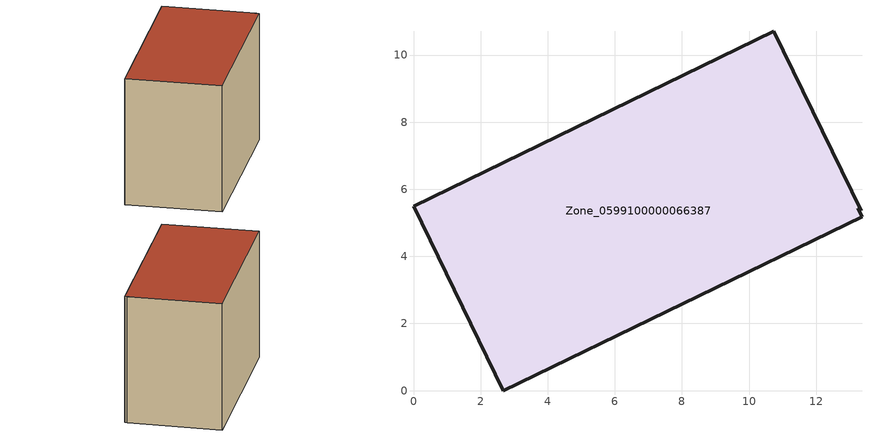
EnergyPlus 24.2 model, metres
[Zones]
Zone_0599100000066387
 floor ground (C_G): 13.34,5.36 13.23,5.44 13.37,5.18 2.68,0 0,5.5 10.74,10.7 z0
 wall outside (C_F): 0,5.5 2.68,0 13.37,5.18 13.23,5.44 13.34,5.36 10.74,10.7 0,5.5 z0:8.39
 roof outside (C_R): 13.23,5.44 13.34,5.36 10.74,10.7 0,5.5 2.68,0 13.37,5.18 z8.39
[BUILDING]
Pand.0599100000066387: North Axis=0; Terrain=City; Loads Convergence Tolerance Value=0.04; Temperature Convergence Tolerance Value=0.4; Solar Distribution=FullExterior; Maximum Number of Warmup Days=25; Minimum Number of Warmup Days=1
[Site:Location]
Rotterdam.The.Hague.AP_ZH_NLD Design_Conditions: Latitude=51.96; Longitude=4.45; Time Zone=1; Elevation=-4.5
[SITE:GROUNDTEMPERATURE:BUILDINGSURFACE]
18, 18, 18, 18, 18, 18, 18, 18, 18, 18, 18, 18
[MATERIAL] Thermal Absorptance=0.9; Solar Absorptance=0.7; Visible Absorptance=0.7
Name | Roughness | Thickness | Conductivity | Density | Specific Heat
G.TI.1965-1974 | MediumSmooth | 0.15 | 0.882353 | 540 | 1210
F.TI.1965-1974 | Rough | 0.3 | 0.697674 | 1920 | 840
R.TI.1965-1974 | MediumRough | 0.2 | 0.232558 | 1500 | 1000
[CONSTRUCTION]
C_G: G.TI.1965-1974
C_F: F.TI.1965-1974
C_R: R.TI.1965-1974
[ZONE]
Zone_0599100000066387: Type=1; Multiplier=1; Ceiling Height=Autocalculate; Volume=Autocalculate; Floor Area=autocalculate; Part of Total Floor Area=Yes
[ZONEINFILTRATION:DESIGNFLOWRATE]
Infil_Zone_0599100000066387: Zone or ZoneList or Space or SpaceList=Zone_0599100000066387; Schedule=AlwaysOn; Design Flow Rate Calculation Method=Flow/Area; Flow Rate per Floor Area=0.003; Constant Term Coefficient=1; Temperature Term Coefficient=0; Velocity Term Coefficient=0; Velocity Squared Term Coefficient=0
[HVACTEMPLATE:ZONE:IDEALLOADSAIRSYSTEM]
Zone_0599100000066387: Maximum Heating Supply Air Temperature=50; Minimum Cooling Supply Air Temperature=13; Maximum Heating Supply Air Humidity Ratio=0.0156; Minimum Cooling Supply Air Humidity Ratio=0.0077; Heating Limit=NoLimit; Cooling Limit=NoLimit; Dehumidification Control Type=ConstantSensibleHeatRatio; Cooling Sensible Heat Ratio=0.7; Dehumidification Setpoint=60; Humidification Control Type=None; Humidification Setpoint=30; Outdoor Air Method=None; Outdoor Air Flow Rate per Person=0.00944; Outdoor Air Flow Rate per Zone Floor Area=0; Outdoor Air Flow Rate per Zone=0; Demand Controlled Ventilation Type=None; Outdoor Air Economizer Type=NoEconomizer; Heat Recovery Type=None; Sensible Heat Recovery Effectiveness=0.7; Latent Heat Recovery Effectiveness=0.65
[ZONECONTROL:THERMOSTAT]
ThermostatControl_Zone_0599100000066387: Zone or ZoneList=Zone_0599100000066387; Control Type Schedule=DualSetpointControlType; Control 1=Thermostat_Zone_0599100000066387; Temperature Difference Between Cutout And Setpoint=0
[THERMOSTATSETPOINT:DUALSETPOINT]
Thermostat_Zone_0599100000066387: Heating Setpoint Temperature Schedule=HeatingSetpoint_Zone_0599100000066387; Cooling Setpoint Temperature Schedule=CoolingSetpoint_Zone_0599100000066387
[SCHEDULE:COMPACT]
HeatingSetpoint_Zone_0599100000066387: Through: 12/31, For: AllDays, Until: 24:00, 21
CoolingSetpoint_Zone_0599100000066387: Through: 12/31, For: AllDays, Until: 24:00, 24
DualSetpointControlType: Through: 12/31, For: AllDays, Until: 24:00, 4
AlwaysOn: Through: 12/31, For: AllDays, Until: 24:00, 1
